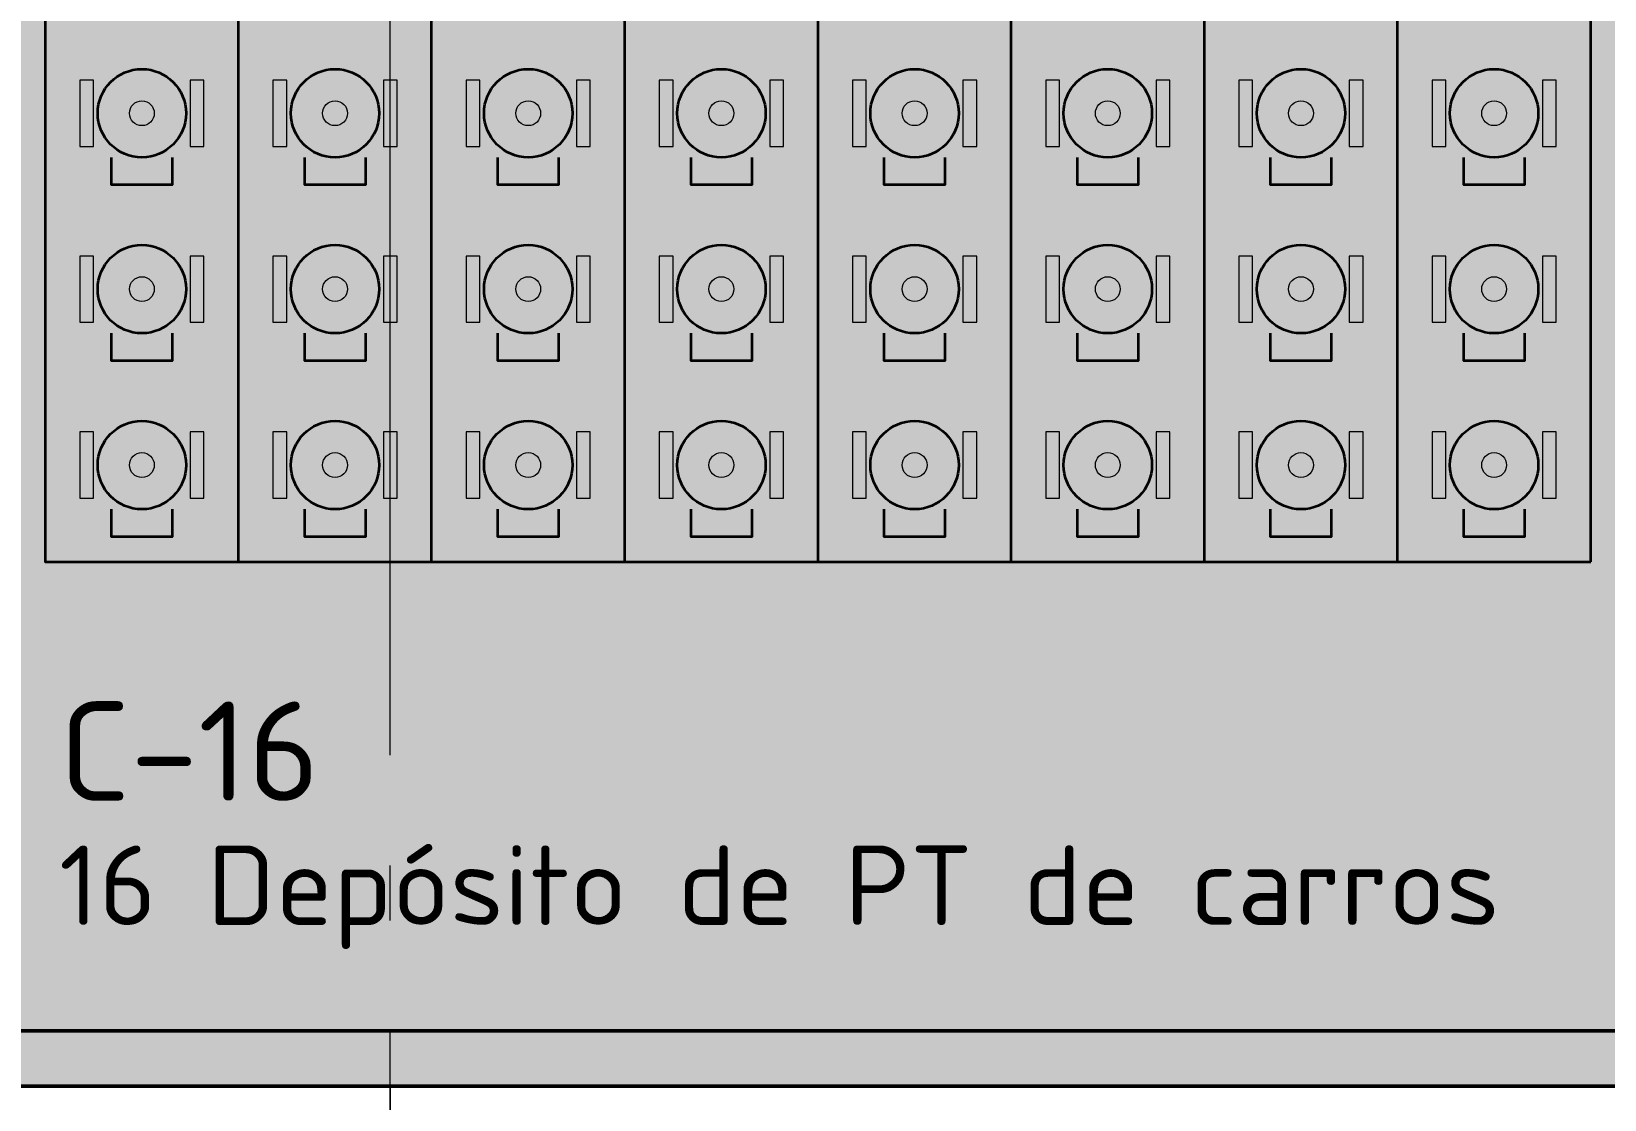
# Model space of a CAD drawing. Header units: millimetres. Extents: x 0 to 1189, y 0 to 841.
# Drawn here: x 393.5 to 422, y 383.26 to 402.61 of the extents above; entities that cross this region are included whole.
import ezdxf
from ezdxf.enums import TextEntityAlignment as Align

# ---------------------------------------------------------------- set-up
doc = ezdxf.new("R2010")
doc.units = ezdxf.units.MM
doc.linetypes.add('IRAM-F-TRAZO-PUNTO', pattern=[20, 15, -2, 1, -2])
for name, color, linetype, lineweight in [('A-COLUMNA', 7, 'CONTINUOUS', 50), ('A-COTA', 7, 'CONTINUOUS', 18), ('A-EJE', 1, 'IRAM-F-TRAZO-PUNTO', 18), ('A-EQUIPO-FINO', 8, 'CONTINUOUS', 13), ('A-EQUIPO-RELLENO', 9, 'CONTINUOUS', 13), ('A-EXTERIOR', 8, 'CONTINUOUS', 25), ('A-MURO', 7, 'CONTINUOUS', 50), ('A-RELLENO', 9, 'CONTINUOUS', 13), ('A-SECTOR', 1, 'CONTINUOUS', 25), ('A-SECTOR-TXT', 1, 'CONTINUOUS', 25)]:
    doc.layers.add(name, color=color, linetype=linetype, lineweight=lineweight)
doc.layers.add('A-DEM-AM', color=2, linetype='CONTINUOUS', lineweight=35, true_color=0xd7a500)
doc.layers.add('A-EQUIPO', color=30, linetype='CONTINUOUS', lineweight=35, true_color=0xe67800)
doc.styles.add('ISO3098', font='isocpeur.ttf')
doc.dimstyles.new('FLAMA-IRAM', dxfattribs={"dimtxt": 3.5, "dimasz": 3.5, "dimexe": 2, "dimexo": 1.5, "dimgap": 1, "dimtad": 1, "dimdec": 1, "dimtxsty": 'ISO3098', "dimblk": 'IRAM_FLECHA', "dimblk1": 'IRAM_FLECHA', "dimblk2": 'IRAM_FLECHA', "dimcen": 2.5, "dimclrd": 3, "dimclre": 3, "dimclrt": 3, "dimazin": 3, "dimtfac": 1, "dimtmove": 0, "dimatfit": 3, "dimlwd": 18, "dimlwe": 18})

# ---------------------------------------------------------------- blocks, each defined once
blk = doc.blocks.new('IRAM_FLECHA')
blk.add_solid([(0, 0), (-1, 0.125), (-1, -0.125)])

msp = doc.modelspace()

# ---------------------------------------------------------------- hatches: boundary and pattern name
at = {"layer": 'A-COLUMNA', "true_color": 0x000000}
h = msp.add_hatch(color=7, dxfattribs=at)
h.dxf.hatch_style = 1
h.paths.add_polyline_path([(399, 383.5), (401, 383.5), (401, 385.5), (399, 385.5)])
at = {"layer": 'A-EQUIPO-RELLENO', "true_color": 0xf0786e}
h = msp.add_hatch(color=7, dxfattribs=at)
h.dxf.hatch_style = 1
h.paths.add_polyline_path([(395.5, 401.928), (395.293, 401.901), (395.1, 401.821), (394.934, 401.694), (394.807, 401.528), (394.727, 401.335), (394.7, 401.128), (394.727, 400.921), (394.807, 400.728), (394.934, 400.562), (395.1, 400.435), (395.293, 400.355), (395.5, 400.328), (395.707, 400.355), (395.9, 400.435), (396.066, 400.562), (396.193, 400.728), (396.273, 400.921), (396.3, 401.128), (396.273, 401.335), (396.193, 401.528), (396.066, 401.694), (395.9, 401.821), (395.707, 401.901)])
h = msp.add_hatch(color=7, dxfattribs=at)
h.dxf.hatch_style = 1
h.paths.add_polyline_path([(399, 401.928), (398.793, 401.901), (398.6, 401.821), (398.434, 401.694), (398.307, 401.528), (398.227, 401.335), (398.2, 401.128), (398.227, 400.921), (398.307, 400.728), (398.434, 400.562), (398.6, 400.435), (398.793, 400.355), (399, 400.328), (399.207, 400.355), (399.4, 400.435), (399.566, 400.562), (399.693, 400.728), (399.773, 400.921), (399.8, 401.128), (399.773, 401.335), (399.693, 401.528), (399.566, 401.694), (399.4, 401.821), (399.207, 401.901)])
h = msp.add_hatch(color=7, dxfattribs=at)
h.dxf.hatch_style = 1
h.paths.add_polyline_path([(402.5, 401.928), (402.293, 401.901), (402.1, 401.821), (401.934, 401.694), (401.807, 401.528), (401.727, 401.335), (401.7, 401.128), (401.727, 400.921), (401.807, 400.728), (401.934, 400.562), (402.1, 400.435), (402.293, 400.355), (402.5, 400.328), (402.707, 400.355), (402.9, 400.435), (403.066, 400.562), (403.193, 400.728), (403.273, 400.921), (403.3, 401.128), (403.273, 401.335), (403.193, 401.528), (403.066, 401.694), (402.9, 401.821), (402.707, 401.901)])
h = msp.add_hatch(color=7, dxfattribs=at)
h.dxf.hatch_style = 1
h.paths.add_polyline_path([(406, 401.928), (405.793, 401.901), (405.6, 401.821), (405.434, 401.694), (405.307, 401.528), (405.227, 401.335), (405.2, 401.128), (405.227, 400.921), (405.307, 400.728), (405.434, 400.562), (405.6, 400.435), (405.793, 400.355), (406, 400.328), (406.207, 400.355), (406.4, 400.435), (406.566, 400.562), (406.693, 400.728), (406.773, 400.921), (406.8, 401.128), (406.773, 401.335), (406.693, 401.528), (406.566, 401.694), (406.4, 401.821), (406.207, 401.901)])
h = msp.add_hatch(color=7, dxfattribs=at)
h.dxf.hatch_style = 1
h.paths.add_polyline_path([(409.5, 401.928), (409.293, 401.901), (409.1, 401.821), (408.934, 401.694), (408.807, 401.528), (408.727, 401.335), (408.7, 401.128), (408.727, 400.921), (408.807, 400.728), (408.934, 400.562), (409.1, 400.435), (409.293, 400.355), (409.5, 400.328), (409.707, 400.355), (409.9, 400.435), (410.066, 400.562), (410.193, 400.728), (410.273, 400.921), (410.3, 401.128), (410.273, 401.335), (410.193, 401.528), (410.066, 401.694), (409.9, 401.821), (409.707, 401.901)])
h = msp.add_hatch(color=7, dxfattribs=at)
h.dxf.hatch_style = 1
h.paths.add_polyline_path([(413, 401.928), (412.793, 401.901), (412.6, 401.821), (412.434, 401.694), (412.307, 401.528), (412.227, 401.335), (412.2, 401.128), (412.227, 400.921), (412.307, 400.728), (412.434, 400.562), (412.6, 400.435), (412.793, 400.355), (413, 400.328), (413.207, 400.355), (413.4, 400.435), (413.566, 400.562), (413.693, 400.728), (413.773, 400.921), (413.8, 401.128), (413.773, 401.335), (413.693, 401.528), (413.566, 401.694), (413.4, 401.821), (413.207, 401.901)])
h = msp.add_hatch(color=7, dxfattribs=at)
h.dxf.hatch_style = 1
h.paths.add_polyline_path([(416.5, 401.928), (416.293, 401.901), (416.1, 401.821), (415.934, 401.694), (415.807, 401.528), (415.727, 401.335), (415.7, 401.128), (415.727, 400.921), (415.807, 400.728), (415.934, 400.562), (416.1, 400.435), (416.293, 400.355), (416.5, 400.328), (416.707, 400.355), (416.9, 400.435), (417.066, 400.562), (417.193, 400.728), (417.273, 400.921), (417.3, 401.128), (417.273, 401.335), (417.193, 401.528), (417.066, 401.694), (416.9, 401.821), (416.707, 401.901)])
h = msp.add_hatch(color=7, dxfattribs=at)
h.dxf.hatch_style = 1
h.paths.add_polyline_path([(420, 401.928), (419.793, 401.901), (419.6, 401.821), (419.434, 401.694), (419.307, 401.528), (419.227, 401.335), (419.2, 401.128), (419.227, 400.921), (419.307, 400.728), (419.434, 400.562), (419.6, 400.435), (419.793, 400.355), (420, 400.328), (420.207, 400.355), (420.4, 400.435), (420.566, 400.562), (420.693, 400.728), (420.773, 400.921), (420.8, 401.128), (420.773, 401.335), (420.693, 401.528), (420.566, 401.694), (420.4, 401.821), (420.207, 401.901)])
at = {"layer": 'A-EQUIPO-RELLENO', "true_color": 0x969ba0}
h = msp.add_hatch(color=7, dxfattribs=at)
h.dxf.hatch_style = 1
h.paths.add_polyline_path([(394.625, 400.528), (394.625, 401.728), (394.375, 401.728), (394.375, 400.528)])
h = msp.add_hatch(color=7, dxfattribs=at)
h.dxf.hatch_style = 1
h.paths.add_polyline_path([(396.625, 400.528), (396.625, 401.728), (396.375, 401.728), (396.375, 400.528)])
h = msp.add_hatch(color=7, dxfattribs=at)
h.dxf.hatch_style = 1
h.paths.add_polyline_path([(398.125, 400.528), (398.125, 401.728), (397.875, 401.728), (397.875, 400.528)])
h = msp.add_hatch(color=7, dxfattribs=at)
h.dxf.hatch_style = 1
h.paths.add_polyline_path([(400.125, 400.528), (400.125, 401.728), (399.875, 401.728), (399.875, 400.528)])
h = msp.add_hatch(color=7, dxfattribs=at)
h.dxf.hatch_style = 1
h.paths.add_polyline_path([(401.625, 400.528), (401.625, 401.728), (401.375, 401.728), (401.375, 400.528)])
h = msp.add_hatch(color=7, dxfattribs=at)
h.dxf.hatch_style = 1
h.paths.add_polyline_path([(403.625, 400.528), (403.625, 401.728), (403.375, 401.728), (403.375, 400.528)])
h = msp.add_hatch(color=7, dxfattribs=at)
h.dxf.hatch_style = 1
h.paths.add_polyline_path([(405.125, 400.528), (405.125, 401.728), (404.875, 401.728), (404.875, 400.528)])
h = msp.add_hatch(color=7, dxfattribs=at)
h.dxf.hatch_style = 1
h.paths.add_polyline_path([(407.125, 400.528), (407.125, 401.728), (406.875, 401.728), (406.875, 400.528)])
h = msp.add_hatch(color=7, dxfattribs=at)
h.dxf.hatch_style = 1
h.paths.add_polyline_path([(408.625, 400.528), (408.625, 401.728), (408.375, 401.728), (408.375, 400.528)])
h = msp.add_hatch(color=7, dxfattribs=at)
h.dxf.hatch_style = 1
h.paths.add_polyline_path([(410.625, 400.528), (410.625, 401.728), (410.375, 401.728), (410.375, 400.528)])
h = msp.add_hatch(color=7, dxfattribs=at)
h.dxf.hatch_style = 1
h.paths.add_polyline_path([(412.125, 400.528), (412.125, 401.728), (411.875, 401.728), (411.875, 400.528)])
h = msp.add_hatch(color=7, dxfattribs=at)
h.dxf.hatch_style = 1
h.paths.add_polyline_path([(414.125, 400.528), (414.125, 401.728), (413.875, 401.728), (413.875, 400.528)])
h = msp.add_hatch(color=7, dxfattribs=at)
h.dxf.hatch_style = 1
h.paths.add_polyline_path([(415.625, 400.528), (415.625, 401.728), (415.375, 401.728), (415.375, 400.528)])
h = msp.add_hatch(color=7, dxfattribs=at)
h.dxf.hatch_style = 1
h.paths.add_polyline_path([(417.625, 400.528), (417.625, 401.728), (417.375, 401.728), (417.375, 400.528)])
h = msp.add_hatch(color=7, dxfattribs=at)
h.dxf.hatch_style = 1
h.paths.add_polyline_path([(419.125, 400.528), (419.125, 401.728), (418.875, 401.728), (418.875, 400.528)])
h = msp.add_hatch(color=7, dxfattribs=at)
h.dxf.hatch_style = 1
h.paths.add_polyline_path([(421.125, 400.528), (421.125, 401.728), (420.875, 401.728), (420.875, 400.528)])
at = {"layer": 'A-EQUIPO-RELLENO', "true_color": 0xf0786e}
h = msp.add_hatch(color=7, dxfattribs=at)
h.dxf.hatch_style = 1
h.paths.add_polyline_path([(395.5, 398.741), (395.293, 398.713), (395.1, 398.633), (394.934, 398.506), (394.807, 398.341), (394.727, 398.148), (394.7, 397.941), (394.727, 397.734), (394.807, 397.541), (394.934, 397.375), (395.1, 397.248), (395.293, 397.168), (395.5, 397.141), (395.707, 397.168), (395.9, 397.248), (396.066, 397.375), (396.193, 397.541), (396.273, 397.734), (396.3, 397.941), (396.273, 398.148), (396.193, 398.341), (396.066, 398.506), (395.9, 398.633), (395.707, 398.713)])
h = msp.add_hatch(color=7, dxfattribs=at)
h.dxf.hatch_style = 1
h.paths.add_polyline_path([(399, 398.741), (398.793, 398.713), (398.6, 398.633), (398.434, 398.506), (398.307, 398.341), (398.227, 398.148), (398.2, 397.941), (398.227, 397.734), (398.307, 397.541), (398.434, 397.375), (398.6, 397.248), (398.793, 397.168), (399, 397.141), (399.207, 397.168), (399.4, 397.248), (399.566, 397.375), (399.693, 397.541), (399.773, 397.734), (399.8, 397.941), (399.773, 398.148), (399.693, 398.341), (399.566, 398.506), (399.4, 398.633), (399.207, 398.713)])
h = msp.add_hatch(color=7, dxfattribs=at)
h.dxf.hatch_style = 1
h.paths.add_polyline_path([(402.5, 398.741), (402.293, 398.713), (402.1, 398.633), (401.934, 398.506), (401.807, 398.341), (401.727, 398.148), (401.7, 397.941), (401.727, 397.734), (401.807, 397.541), (401.934, 397.375), (402.1, 397.248), (402.293, 397.168), (402.5, 397.141), (402.707, 397.168), (402.9, 397.248), (403.066, 397.375), (403.193, 397.541), (403.273, 397.734), (403.3, 397.941), (403.273, 398.148), (403.193, 398.341), (403.066, 398.506), (402.9, 398.633), (402.707, 398.713)])
h = msp.add_hatch(color=7, dxfattribs=at)
h.dxf.hatch_style = 1
h.paths.add_polyline_path([(406, 398.741), (405.793, 398.713), (405.6, 398.633), (405.434, 398.506), (405.307, 398.341), (405.227, 398.148), (405.2, 397.941), (405.227, 397.734), (405.307, 397.541), (405.434, 397.375), (405.6, 397.248), (405.793, 397.168), (406, 397.141), (406.207, 397.168), (406.4, 397.248), (406.566, 397.375), (406.693, 397.541), (406.773, 397.734), (406.8, 397.941), (406.773, 398.148), (406.693, 398.341), (406.566, 398.506), (406.4, 398.633), (406.207, 398.713)])
h = msp.add_hatch(color=7, dxfattribs=at)
h.dxf.hatch_style = 1
h.paths.add_polyline_path([(409.5, 398.741), (409.293, 398.713), (409.1, 398.633), (408.934, 398.506), (408.807, 398.341), (408.727, 398.148), (408.7, 397.941), (408.727, 397.734), (408.807, 397.541), (408.934, 397.375), (409.1, 397.248), (409.293, 397.168), (409.5, 397.141), (409.707, 397.168), (409.9, 397.248), (410.066, 397.375), (410.193, 397.541), (410.273, 397.734), (410.3, 397.941), (410.273, 398.148), (410.193, 398.341), (410.066, 398.506), (409.9, 398.633), (409.707, 398.713)])
h = msp.add_hatch(color=7, dxfattribs=at)
h.dxf.hatch_style = 1
h.paths.add_polyline_path([(413, 398.741), (412.793, 398.713), (412.6, 398.633), (412.434, 398.506), (412.307, 398.341), (412.227, 398.148), (412.2, 397.941), (412.227, 397.734), (412.307, 397.541), (412.434, 397.375), (412.6, 397.248), (412.793, 397.168), (413, 397.141), (413.207, 397.168), (413.4, 397.248), (413.566, 397.375), (413.693, 397.541), (413.773, 397.734), (413.8, 397.941), (413.773, 398.148), (413.693, 398.341), (413.566, 398.506), (413.4, 398.633), (413.207, 398.713)])
h = msp.add_hatch(color=7, dxfattribs=at)
h.dxf.hatch_style = 1
h.paths.add_polyline_path([(416.5, 398.741), (416.293, 398.713), (416.1, 398.633), (415.934, 398.506), (415.807, 398.341), (415.727, 398.148), (415.7, 397.941), (415.727, 397.734), (415.807, 397.541), (415.934, 397.375), (416.1, 397.248), (416.293, 397.168), (416.5, 397.141), (416.707, 397.168), (416.9, 397.248), (417.066, 397.375), (417.193, 397.541), (417.273, 397.734), (417.3, 397.941), (417.273, 398.148), (417.193, 398.341), (417.066, 398.506), (416.9, 398.633), (416.707, 398.713)])
h = msp.add_hatch(color=7, dxfattribs=at)
h.dxf.hatch_style = 1
h.paths.add_polyline_path([(420, 398.741), (419.793, 398.713), (419.6, 398.633), (419.434, 398.506), (419.307, 398.341), (419.227, 398.148), (419.2, 397.941), (419.227, 397.734), (419.307, 397.541), (419.434, 397.375), (419.6, 397.248), (419.793, 397.168), (420, 397.141), (420.207, 397.168), (420.4, 397.248), (420.566, 397.375), (420.693, 397.541), (420.773, 397.734), (420.8, 397.941), (420.773, 398.148), (420.693, 398.341), (420.566, 398.506), (420.4, 398.633), (420.207, 398.713)])
at = {"layer": 'A-EQUIPO-RELLENO', "true_color": 0x969ba0}
h = msp.add_hatch(color=7, dxfattribs=at)
h.dxf.hatch_style = 1
h.paths.add_polyline_path([(394.625, 397.341), (394.625, 398.541), (394.375, 398.541), (394.375, 397.341)])
h = msp.add_hatch(color=7, dxfattribs=at)
h.dxf.hatch_style = 1
h.paths.add_polyline_path([(396.625, 397.341), (396.625, 398.541), (396.375, 398.541), (396.375, 397.341)])
h = msp.add_hatch(color=7, dxfattribs=at)
h.dxf.hatch_style = 1
h.paths.add_polyline_path([(398.125, 397.341), (398.125, 398.541), (397.875, 398.541), (397.875, 397.341)])
h = msp.add_hatch(color=7, dxfattribs=at)
h.dxf.hatch_style = 1
h.paths.add_polyline_path([(400.125, 397.341), (400.125, 398.541), (399.875, 398.541), (399.875, 397.341)])
h = msp.add_hatch(color=7, dxfattribs=at)
h.dxf.hatch_style = 1
h.paths.add_polyline_path([(401.625, 397.341), (401.625, 398.541), (401.375, 398.541), (401.375, 397.341)])
h = msp.add_hatch(color=7, dxfattribs=at)
h.dxf.hatch_style = 1
h.paths.add_polyline_path([(403.625, 397.341), (403.625, 398.541), (403.375, 398.541), (403.375, 397.341)])
h = msp.add_hatch(color=7, dxfattribs=at)
h.dxf.hatch_style = 1
h.paths.add_polyline_path([(405.125, 397.341), (405.125, 398.541), (404.875, 398.541), (404.875, 397.341)])
h = msp.add_hatch(color=7, dxfattribs=at)
h.dxf.hatch_style = 1
h.paths.add_polyline_path([(407.125, 397.341), (407.125, 398.541), (406.875, 398.541), (406.875, 397.341)])
h = msp.add_hatch(color=7, dxfattribs=at)
h.dxf.hatch_style = 1
h.paths.add_polyline_path([(408.625, 397.341), (408.625, 398.541), (408.375, 398.541), (408.375, 397.341)])
h = msp.add_hatch(color=7, dxfattribs=at)
h.dxf.hatch_style = 1
h.paths.add_polyline_path([(410.625, 397.341), (410.625, 398.541), (410.375, 398.541), (410.375, 397.341)])
h = msp.add_hatch(color=7, dxfattribs=at)
h.dxf.hatch_style = 1
h.paths.add_polyline_path([(412.125, 397.341), (412.125, 398.541), (411.875, 398.541), (411.875, 397.341)])
h = msp.add_hatch(color=7, dxfattribs=at)
h.dxf.hatch_style = 1
h.paths.add_polyline_path([(414.125, 397.341), (414.125, 398.541), (413.875, 398.541), (413.875, 397.341)])
h = msp.add_hatch(color=7, dxfattribs=at)
h.dxf.hatch_style = 1
h.paths.add_polyline_path([(415.625, 397.341), (415.625, 398.541), (415.375, 398.541), (415.375, 397.341)])
h = msp.add_hatch(color=7, dxfattribs=at)
h.dxf.hatch_style = 1
h.paths.add_polyline_path([(417.625, 397.341), (417.625, 398.541), (417.375, 398.541), (417.375, 397.341)])
h = msp.add_hatch(color=7, dxfattribs=at)
h.dxf.hatch_style = 1
h.paths.add_polyline_path([(419.125, 397.341), (419.125, 398.541), (418.875, 398.541), (418.875, 397.341)])
h = msp.add_hatch(color=7, dxfattribs=at)
h.dxf.hatch_style = 1
h.paths.add_polyline_path([(421.125, 397.341), (421.125, 398.541), (420.875, 398.541), (420.875, 397.341)])
h = msp.add_hatch(color=7, dxfattribs=at)
h.dxf.hatch_style = 1
h.paths.add_polyline_path([(394.625, 394.153), (394.625, 395.353), (394.375, 395.353), (394.375, 394.153)])
at = {"layer": 'A-EQUIPO-RELLENO', "true_color": 0xf0786e}
h = msp.add_hatch(color=7, dxfattribs=at)
h.dxf.hatch_style = 1
h.paths.add_polyline_path([(395.5, 395.553), (395.293, 395.526), (395.1, 395.446), (394.934, 395.319), (394.807, 395.153), (394.727, 394.96), (394.7, 394.753), (394.727, 394.546), (394.807, 394.353), (394.934, 394.187), (395.1, 394.06), (395.293, 393.98), (395.5, 393.953), (395.707, 393.98), (395.9, 394.06), (396.066, 394.187), (396.193, 394.353), (396.273, 394.546), (396.3, 394.753), (396.273, 394.96), (396.193, 395.153), (396.066, 395.319), (395.9, 395.446), (395.707, 395.526)])
at = {"layer": 'A-EQUIPO-RELLENO', "true_color": 0x969ba0}
h = msp.add_hatch(color=7, dxfattribs=at)
h.dxf.hatch_style = 1
h.paths.add_polyline_path([(396.625, 394.153), (396.625, 395.353), (396.375, 395.353), (396.375, 394.153)])
h = msp.add_hatch(color=7, dxfattribs=at)
h.dxf.hatch_style = 1
h.paths.add_polyline_path([(398.125, 394.153), (398.125, 395.353), (397.875, 395.353), (397.875, 394.153)])
at = {"layer": 'A-EQUIPO-RELLENO', "true_color": 0xf0786e}
h = msp.add_hatch(color=7, dxfattribs=at)
h.dxf.hatch_style = 1
h.paths.add_polyline_path([(399, 395.553), (398.793, 395.526), (398.6, 395.446), (398.434, 395.319), (398.307, 395.153), (398.227, 394.96), (398.2, 394.753), (398.227, 394.546), (398.307, 394.353), (398.434, 394.187), (398.6, 394.06), (398.793, 393.98), (399, 393.953), (399.207, 393.98), (399.4, 394.06), (399.566, 394.187), (399.693, 394.353), (399.773, 394.546), (399.8, 394.753), (399.773, 394.96), (399.693, 395.153), (399.566, 395.319), (399.4, 395.446), (399.207, 395.526)])
at = {"layer": 'A-EQUIPO-RELLENO', "true_color": 0x969ba0}
h = msp.add_hatch(color=7, dxfattribs=at)
h.dxf.hatch_style = 1
h.paths.add_polyline_path([(400.125, 394.153), (400.125, 395.353), (399.875, 395.353), (399.875, 394.153)])
h = msp.add_hatch(color=7, dxfattribs=at)
h.dxf.hatch_style = 1
h.paths.add_polyline_path([(401.625, 394.153), (401.625, 395.353), (401.375, 395.353), (401.375, 394.153)])
at = {"layer": 'A-EQUIPO-RELLENO', "true_color": 0xf0786e}
h = msp.add_hatch(color=7, dxfattribs=at)
h.dxf.hatch_style = 1
h.paths.add_polyline_path([(402.5, 395.553), (402.293, 395.526), (402.1, 395.446), (401.934, 395.319), (401.807, 395.153), (401.727, 394.96), (401.7, 394.753), (401.727, 394.546), (401.807, 394.353), (401.934, 394.187), (402.1, 394.06), (402.293, 393.98), (402.5, 393.953), (402.707, 393.98), (402.9, 394.06), (403.066, 394.187), (403.193, 394.353), (403.273, 394.546), (403.3, 394.753), (403.273, 394.96), (403.193, 395.153), (403.066, 395.319), (402.9, 395.446), (402.707, 395.526)])
at = {"layer": 'A-EQUIPO-RELLENO', "true_color": 0x969ba0}
h = msp.add_hatch(color=7, dxfattribs=at)
h.dxf.hatch_style = 1
h.paths.add_polyline_path([(403.625, 394.153), (403.625, 395.353), (403.375, 395.353), (403.375, 394.153)])
h = msp.add_hatch(color=7, dxfattribs=at)
h.dxf.hatch_style = 1
h.paths.add_polyline_path([(405.125, 394.153), (405.125, 395.353), (404.875, 395.353), (404.875, 394.153)])
at = {"layer": 'A-EQUIPO-RELLENO', "true_color": 0xf0786e}
h = msp.add_hatch(color=7, dxfattribs=at)
h.dxf.hatch_style = 1
h.paths.add_polyline_path([(406, 395.553), (405.793, 395.526), (405.6, 395.446), (405.434, 395.319), (405.307, 395.153), (405.227, 394.96), (405.2, 394.753), (405.227, 394.546), (405.307, 394.353), (405.434, 394.187), (405.6, 394.06), (405.793, 393.98), (406, 393.953), (406.207, 393.98), (406.4, 394.06), (406.566, 394.187), (406.693, 394.353), (406.773, 394.546), (406.8, 394.753), (406.773, 394.96), (406.693, 395.153), (406.566, 395.319), (406.4, 395.446), (406.207, 395.526)])
at = {"layer": 'A-EQUIPO-RELLENO', "true_color": 0x969ba0}
h = msp.add_hatch(color=7, dxfattribs=at)
h.dxf.hatch_style = 1
h.paths.add_polyline_path([(407.125, 394.153), (407.125, 395.353), (406.875, 395.353), (406.875, 394.153)])
h = msp.add_hatch(color=7, dxfattribs=at)
h.dxf.hatch_style = 1
h.paths.add_polyline_path([(408.625, 394.153), (408.625, 395.353), (408.375, 395.353), (408.375, 394.153)])
at = {"layer": 'A-EQUIPO-RELLENO', "true_color": 0xf0786e}
h = msp.add_hatch(color=7, dxfattribs=at)
h.dxf.hatch_style = 1
h.paths.add_polyline_path([(409.5, 395.553), (409.293, 395.526), (409.1, 395.446), (408.934, 395.319), (408.807, 395.153), (408.727, 394.96), (408.7, 394.753), (408.727, 394.546), (408.807, 394.353), (408.934, 394.187), (409.1, 394.06), (409.293, 393.98), (409.5, 393.953), (409.707, 393.98), (409.9, 394.06), (410.066, 394.187), (410.193, 394.353), (410.273, 394.546), (410.3, 394.753), (410.273, 394.96), (410.193, 395.153), (410.066, 395.319), (409.9, 395.446), (409.707, 395.526)])
at = {"layer": 'A-EQUIPO-RELLENO', "true_color": 0x969ba0}
h = msp.add_hatch(color=7, dxfattribs=at)
h.dxf.hatch_style = 1
h.paths.add_polyline_path([(410.625, 394.153), (410.625, 395.353), (410.375, 395.353), (410.375, 394.153)])
h = msp.add_hatch(color=7, dxfattribs=at)
h.dxf.hatch_style = 1
h.paths.add_polyline_path([(412.125, 394.153), (412.125, 395.353), (411.875, 395.353), (411.875, 394.153)])
at = {"layer": 'A-EQUIPO-RELLENO', "true_color": 0xf0786e}
h = msp.add_hatch(color=7, dxfattribs=at)
h.dxf.hatch_style = 1
h.paths.add_polyline_path([(413, 395.553), (412.793, 395.526), (412.6, 395.446), (412.434, 395.319), (412.307, 395.153), (412.227, 394.96), (412.2, 394.753), (412.227, 394.546), (412.307, 394.353), (412.434, 394.187), (412.6, 394.06), (412.793, 393.98), (413, 393.953), (413.207, 393.98), (413.4, 394.06), (413.566, 394.187), (413.693, 394.353), (413.773, 394.546), (413.8, 394.753), (413.773, 394.96), (413.693, 395.153), (413.566, 395.319), (413.4, 395.446), (413.207, 395.526)])
at = {"layer": 'A-EQUIPO-RELLENO', "true_color": 0x969ba0}
h = msp.add_hatch(color=7, dxfattribs=at)
h.dxf.hatch_style = 1
h.paths.add_polyline_path([(414.125, 394.153), (414.125, 395.353), (413.875, 395.353), (413.875, 394.153)])
h = msp.add_hatch(color=7, dxfattribs=at)
h.dxf.hatch_style = 1
h.paths.add_polyline_path([(415.625, 394.153), (415.625, 395.353), (415.375, 395.353), (415.375, 394.153)])
at = {"layer": 'A-EQUIPO-RELLENO', "true_color": 0xf0786e}
h = msp.add_hatch(color=7, dxfattribs=at)
h.dxf.hatch_style = 1
h.paths.add_polyline_path([(416.5, 395.553), (416.293, 395.526), (416.1, 395.446), (415.934, 395.319), (415.807, 395.153), (415.727, 394.96), (415.7, 394.753), (415.727, 394.546), (415.807, 394.353), (415.934, 394.187), (416.1, 394.06), (416.293, 393.98), (416.5, 393.953), (416.707, 393.98), (416.9, 394.06), (417.066, 394.187), (417.193, 394.353), (417.273, 394.546), (417.3, 394.753), (417.273, 394.96), (417.193, 395.153), (417.066, 395.319), (416.9, 395.446), (416.707, 395.526)])
at = {"layer": 'A-EQUIPO-RELLENO', "true_color": 0x969ba0}
h = msp.add_hatch(color=7, dxfattribs=at)
h.dxf.hatch_style = 1
h.paths.add_polyline_path([(417.625, 394.153), (417.625, 395.353), (417.375, 395.353), (417.375, 394.153)])
h = msp.add_hatch(color=7, dxfattribs=at)
h.dxf.hatch_style = 1
h.paths.add_polyline_path([(419.125, 394.153), (419.125, 395.353), (418.875, 395.353), (418.875, 394.153)])
at = {"layer": 'A-EQUIPO-RELLENO', "true_color": 0xf0786e}
h = msp.add_hatch(color=7, dxfattribs=at)
h.dxf.hatch_style = 1
h.paths.add_polyline_path([(420, 395.553), (419.793, 395.526), (419.6, 395.446), (419.434, 395.319), (419.307, 395.153), (419.227, 394.96), (419.2, 394.753), (419.227, 394.546), (419.307, 394.353), (419.434, 394.187), (419.6, 394.06), (419.793, 393.98), (420, 393.953), (420.207, 393.98), (420.4, 394.06), (420.566, 394.187), (420.693, 394.353), (420.773, 394.546), (420.8, 394.753), (420.773, 394.96), (420.693, 395.153), (420.566, 395.319), (420.4, 395.446), (420.207, 395.526)])
at = {"layer": 'A-EQUIPO-RELLENO', "true_color": 0x969ba0}
h = msp.add_hatch(color=7, dxfattribs=at)
h.dxf.hatch_style = 1
h.paths.add_polyline_path([(421.125, 394.153), (421.125, 395.353), (420.875, 395.353), (420.875, 394.153)])
at = {"layer": 'A-MURO', "true_color": 0x464646}
h = msp.add_hatch(color=7, dxfattribs=at)
h.dxf.hatch_style = 1
h.paths.add_polyline_path([(370.75, 383.5), (370.75, 384.5), (439.5, 384.5), (439.5, 383.5)])
at = {"layer": 'A-RELLENO', "true_color": 0xc8e8c8}
h = msp.add_hatch(color=7, dxfattribs=at)
h.dxf.hatch_style = 1
h.paths.add_polyline_path([(393.25, 384.5), (460.75, 384.5), (460.75, 424.25), (393.25, 424.25)])

# ---------------------------------------------------------------- linework, layer by layer
at = {"layer": 'A-DEM-AM'}
for p, q in [((397.25, 393), (397.25, 418.5)), ((400.75, 393), (400.75, 418.5)), ((404.25, 393), (404.25, 418.5)), ((407.75, 393), (407.75, 418.5)), ((411.25, 393), (411.25, 418.5)), ((414.75, 393), (414.75, 418.5)), ((418.25, 393), (418.25, 418.5))]:
    msp.add_line(p, q, dxfattribs=at)
msp.add_lwpolyline([(421.75, 393), (421.75, 418.5), (393.75, 418.5), (393.75, 393)], close=True, dxfattribs=at)
at = {"layer": 'A-EJE'}
for p, q in [((400, 369.5), (400, 622.5)), ((157, 384.5), (567, 384.5))]:
    msp.add_line(p, q, dxfattribs=at)
at = {"layer": 'A-EQUIPO'}
for points in [[(396.05, 400.328), (396.05, 399.828), (394.95, 399.828), (394.95, 400.328)], [(399.55, 400.328), (399.55, 399.828), (398.45, 399.828), (398.45, 400.328)], [(403.05, 400.328), (403.05, 399.828), (401.95, 399.828), (401.95, 400.328)], [(406.55, 400.328), (406.55, 399.828), (405.45, 399.828), (405.45, 400.328)], [(410.05, 400.328), (410.05, 399.828), (408.95, 399.828), (408.95, 400.328)], [(413.55, 400.328), (413.55, 399.828), (412.45, 399.828), (412.45, 400.328)], [(417.05, 400.328), (417.05, 399.828), (415.95, 399.828), (415.95, 400.328)], [(420.55, 400.328), (420.55, 399.828), (419.45, 399.828), (419.45, 400.328)], [(396.05, 397.141), (396.05, 396.641), (394.95, 396.641), (394.95, 397.141)], [(399.55, 397.141), (399.55, 396.641), (398.45, 396.641), (398.45, 397.141)], [(403.05, 397.141), (403.05, 396.641), (401.95, 396.641), (401.95, 397.141)], [(406.55, 397.141), (406.55, 396.641), (405.45, 396.641), (405.45, 397.141)], [(410.05, 397.141), (410.05, 396.641), (408.95, 396.641), (408.95, 397.141)], [(413.55, 397.141), (413.55, 396.641), (412.45, 396.641), (412.45, 397.141)], [(417.05, 397.141), (417.05, 396.641), (415.95, 396.641), (415.95, 397.141)], [(420.55, 397.141), (420.55, 396.641), (419.45, 396.641), (419.45, 397.141)], [(396.05, 393.953), (396.05, 393.453), (394.95, 393.453), (394.95, 393.953)], [(399.55, 393.953), (399.55, 393.453), (398.45, 393.453), (398.45, 393.953)], [(403.05, 393.953), (403.05, 393.453), (401.95, 393.453), (401.95, 393.953)], [(406.55, 393.953), (406.55, 393.453), (405.45, 393.453), (405.45, 393.953)], [(410.05, 393.953), (410.05, 393.453), (408.95, 393.453), (408.95, 393.953)], [(413.55, 393.953), (413.55, 393.453), (412.45, 393.453), (412.45, 393.953)], [(417.05, 393.953), (417.05, 393.453), (415.95, 393.453), (415.95, 393.953)], [(420.55, 393.953), (420.55, 393.453), (419.45, 393.453), (419.45, 393.953)]]:
    msp.add_lwpolyline(points, dxfattribs=at)
for centre in [(395.5, 401.128), (399, 401.128), (402.5, 401.128), (406, 401.128), (409.5, 401.128), (413, 401.128), (416.5, 401.128), (420, 401.128), (395.5, 397.941), (399, 397.941), (402.5, 397.941), (406, 397.941), (409.5, 397.941), (413, 397.941), (416.5, 397.941), (420, 397.941), (395.5, 394.753), (399, 394.753), (402.5, 394.753), (406, 394.753), (409.5, 394.753), (413, 394.753), (416.5, 394.753), (420, 394.753)]:
    msp.add_circle(centre, 0.8, dxfattribs=at)
at = {"layer": 'A-EQUIPO-FINO'}
for points in [[(394.625, 400.528), (394.625, 401.728), (394.375, 401.728), (394.375, 400.528)], [(396.625, 400.528), (396.625, 401.728), (396.375, 401.728), (396.375, 400.528)], [(398.125, 400.528), (398.125, 401.728), (397.875, 401.728), (397.875, 400.528)], [(400.125, 400.528), (400.125, 401.728), (399.875, 401.728), (399.875, 400.528)], [(401.625, 400.528), (401.625, 401.728), (401.375, 401.728), (401.375, 400.528)], [(403.625, 400.528), (403.625, 401.728), (403.375, 401.728), (403.375, 400.528)], [(405.125, 400.528), (405.125, 401.728), (404.875, 401.728), (404.875, 400.528)], [(407.125, 400.528), (407.125, 401.728), (406.875, 401.728), (406.875, 400.528)], [(408.625, 400.528), (408.625, 401.728), (408.375, 401.728), (408.375, 400.528)], [(410.625, 400.528), (410.625, 401.728), (410.375, 401.728), (410.375, 400.528)], [(412.125, 400.528), (412.125, 401.728), (411.875, 401.728), (411.875, 400.528)], [(414.125, 400.528), (414.125, 401.728), (413.875, 401.728), (413.875, 400.528)], [(415.625, 400.528), (415.625, 401.728), (415.375, 401.728), (415.375, 400.528)], [(417.625, 400.528), (417.625, 401.728), (417.375, 401.728), (417.375, 400.528)], [(419.125, 400.528), (419.125, 401.728), (418.875, 401.728), (418.875, 400.528)], [(421.125, 400.528), (421.125, 401.728), (420.875, 401.728), (420.875, 400.528)], [(394.625, 397.341), (394.625, 398.541), (394.375, 398.541), (394.375, 397.341)], [(396.625, 397.341), (396.625, 398.541), (396.375, 398.541), (396.375, 397.341)], [(398.125, 397.341), (398.125, 398.541), (397.875, 398.541), (397.875, 397.341)], [(400.125, 397.341), (400.125, 398.541), (399.875, 398.541), (399.875, 397.341)], [(401.625, 397.341), (401.625, 398.541), (401.375, 398.541), (401.375, 397.341)], [(403.625, 397.341), (403.625, 398.541), (403.375, 398.541), (403.375, 397.341)], [(405.125, 397.341), (405.125, 398.541), (404.875, 398.541), (404.875, 397.341)], [(407.125, 397.341), (407.125, 398.541), (406.875, 398.541), (406.875, 397.341)], [(408.625, 397.341), (408.625, 398.541), (408.375, 398.541), (408.375, 397.341)], [(410.625, 397.341), (410.625, 398.541), (410.375, 398.541), (410.375, 397.341)], [(412.125, 397.341), (412.125, 398.541), (411.875, 398.541), (411.875, 397.341)], [(414.125, 397.341), (414.125, 398.541), (413.875, 398.541), (413.875, 397.341)], [(415.625, 397.341), (415.625, 398.541), (415.375, 398.541), (415.375, 397.341)], [(417.625, 397.341), (417.625, 398.541), (417.375, 398.541), (417.375, 397.341)], [(419.125, 397.341), (419.125, 398.541), (418.875, 398.541), (418.875, 397.341)], [(421.125, 397.341), (421.125, 398.541), (420.875, 398.541), (420.875, 397.341)], [(394.625, 394.153), (394.625, 395.353), (394.375, 395.353), (394.375, 394.153)], [(396.625, 394.153), (396.625, 395.353), (396.375, 395.353), (396.375, 394.153)], [(398.125, 394.153), (398.125, 395.353), (397.875, 395.353), (397.875, 394.153)], [(400.125, 394.153), (400.125, 395.353), (399.875, 395.353), (399.875, 394.153)], [(401.625, 394.153), (401.625, 395.353), (401.375, 395.353), (401.375, 394.153)], [(403.625, 394.153), (403.625, 395.353), (403.375, 395.353), (403.375, 394.153)], [(405.125, 394.153), (405.125, 395.353), (404.875, 395.353), (404.875, 394.153)], [(407.125, 394.153), (407.125, 395.353), (406.875, 395.353), (406.875, 394.153)], [(408.625, 394.153), (408.625, 395.353), (408.375, 395.353), (408.375, 394.153)], [(410.625, 394.153), (410.625, 395.353), (410.375, 395.353), (410.375, 394.153)], [(412.125, 394.153), (412.125, 395.353), (411.875, 395.353), (411.875, 394.153)], [(414.125, 394.153), (414.125, 395.353), (413.875, 395.353), (413.875, 394.153)], [(415.625, 394.153), (415.625, 395.353), (415.375, 395.353), (415.375, 394.153)], [(417.625, 394.153), (417.625, 395.353), (417.375, 395.353), (417.375, 394.153)], [(419.125, 394.153), (419.125, 395.353), (418.875, 395.353), (418.875, 394.153)], [(421.125, 394.153), (421.125, 395.353), (420.875, 395.353), (420.875, 394.153)]]:
    msp.add_lwpolyline(points, close=True, dxfattribs=at)
for centre in [(395.5, 401.128), (399, 401.128), (402.5, 401.128), (406, 401.128), (409.5, 401.128), (413, 401.128), (416.5, 401.128), (420, 401.128), (395.5, 397.941), (399, 397.941), (402.5, 397.941), (406, 397.941), (409.5, 397.941), (413, 397.941), (416.5, 397.941), (420, 397.941), (395.5, 394.753), (399, 394.753), (402.5, 394.753), (406, 394.753), (409.5, 394.753), (413, 394.753), (416.5, 394.753), (420, 394.753)]:
    msp.add_circle(centre, 0.225, dxfattribs=at)
at = {"layer": 'A-EXTERIOR'}
msp.add_lwpolyline([(62, 274.5), (662, 274.5), (662, 383.5), (62, 383.5)], close=True, dxfattribs=at)
at = {"layer": 'A-MURO'}
msp.add_lwpolyline([(370.75, 383.5), (370.75, 384.5), (439.5, 384.5), (439.5, 383.5)], close=True, dxfattribs=at)
at = {"layer": 'A-SECTOR'}
msp.add_lwpolyline([(393.25, 384.5), (460.75, 384.5), (460.75, 424.25), (393.25, 424.25)], close=True, dxfattribs=at)

# ---------------------------------------------------------------- texts
at = {"layer": 'A-SECTOR-TXT', "style": 'ISO3098'}
for s, height, p in [('C-16', 1.8, (394, 390.47)), ('16 Depósito de PT de carros', 1.44, (394, 387.86))]:
    msp.add_text(s, height=height, dxfattribs=at).set_placement(p, align=Align.TOP_LEFT)

# ---------------------------------------------------------------- dimensions: what is measured, and where the dimension line sits
at = {"layer": 'A-COTA'}
for base, p1, p2 in [((172, 373.3), (172, 384.5), (552, 384.5)), ((362, 377.5), (362, 384.5), (400, 384.5)), ((400, 377.5), (400, 384.5), (438, 384.5))]:
    msp.add_linear_dim(base=base, p1=p1, p2=p2, dimstyle='FLAMA-IRAM', override={"dimtxt": 2.2, "dimasz": 2.2, "dimexe": 1.2, "dimexo": 1, "dimdec": 2, "dimlfac": 0.2, "dimzin": 0}, dxfattribs=at).render()

doc.saveas('drawing.dxf')
